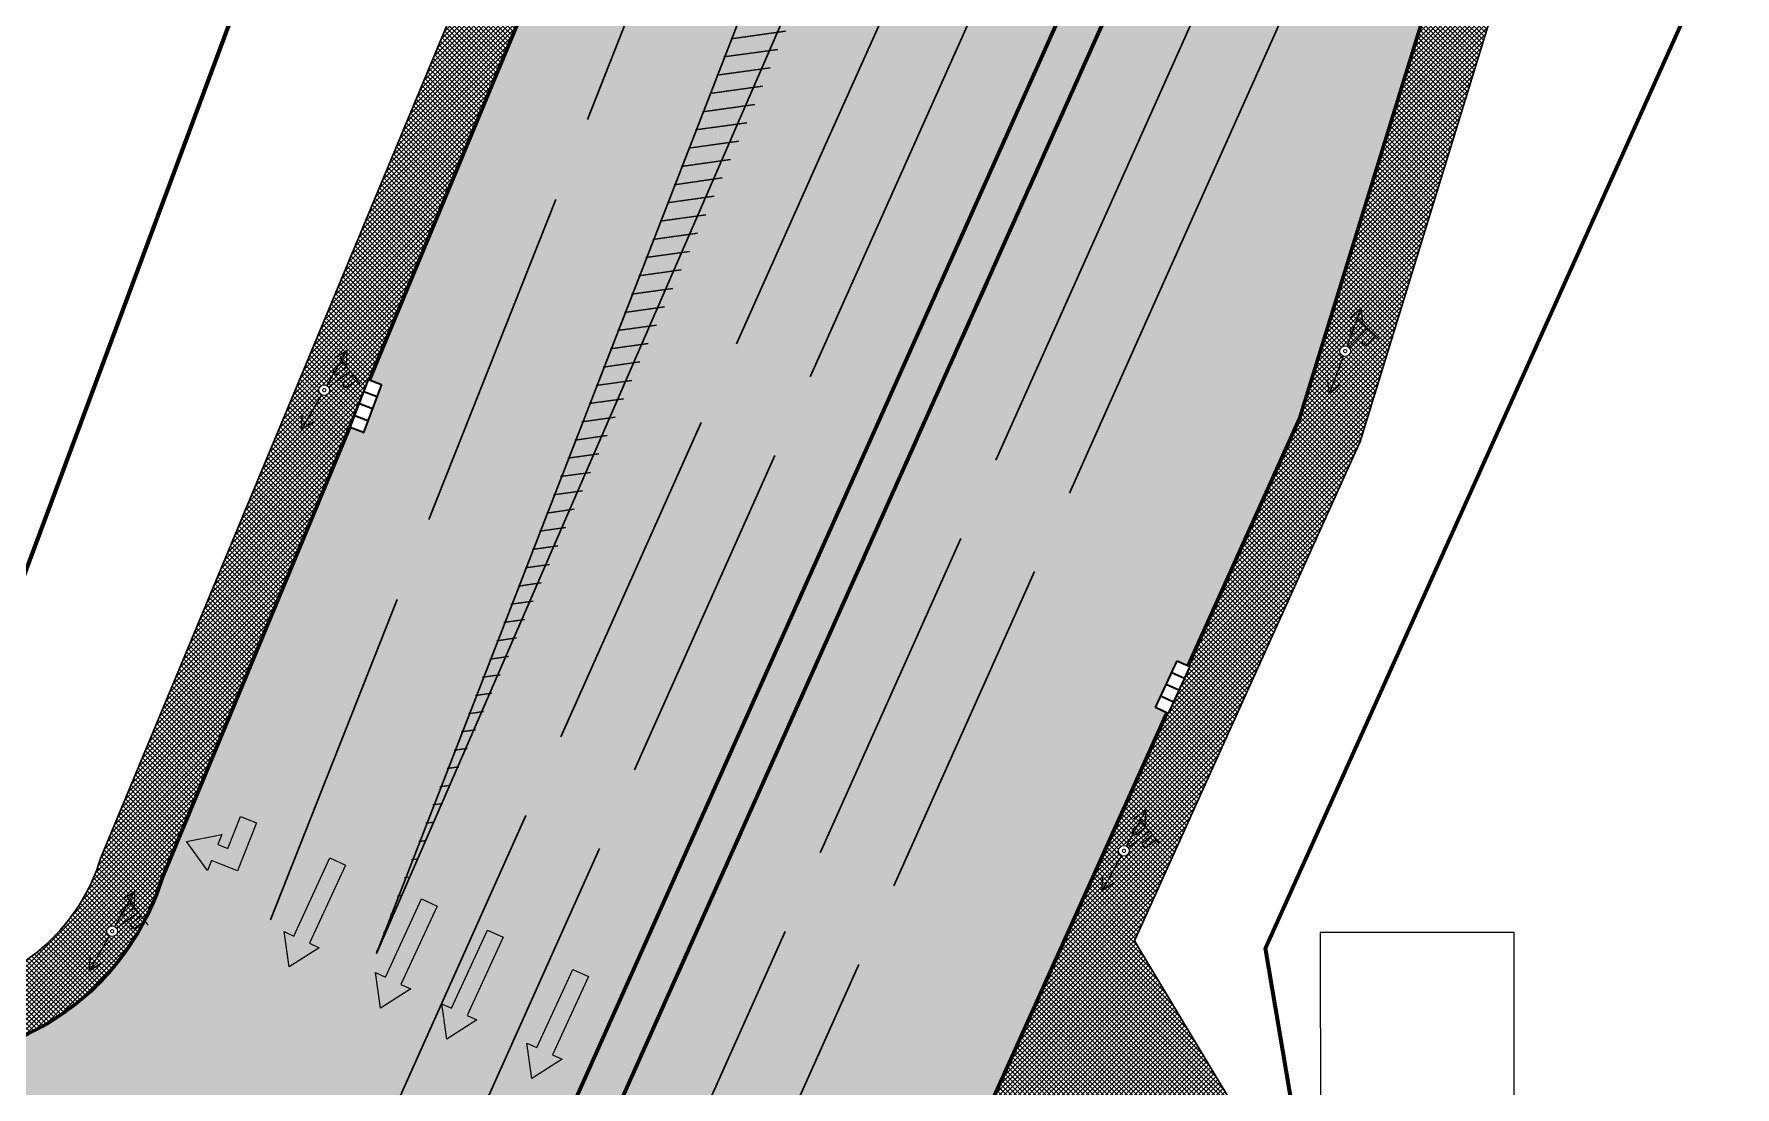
# Model space of a CAD drawing. Header units: metres. Extents: x 34785 to 38791, y 49888 to 55971.
# Drawn here: x 34937.5 to 35016.5, y 51493.8 to 51542.7 of the extents above; entities that cross this region are included whole.
import ezdxf

# ---------------------------------------------------------------- set-up
doc = ezdxf.new("R2010")
doc.units = ezdxf.units.M
doc.set_wipeout_variables(frame=1)
for name, pattern in [('CENTER', [2, 1.25, -0.25, 0.25, -0.25]), ('DASHED', [0.75, 0.5, -0.25]), ('Трубопроводы', [2, 1.6, -0.4])]:
    doc.linetypes.add(name, pattern=pattern)
for name, color, linetype in [('08_Ось', 1, 'Continuous'), ('13_Знаки', 7, 'Continuous'), ('_3Борт_проезды', 7, 'Continuous'), ('_4Борт_тротуар', 7, 'Continuous'), ('____пр.часть', 7, 'Continuous'), ('____Троутары', 7, 'Continuous'), ('___тротуары', 7, 'Continuous'), ('__Освещение', 7, 'Continuous'), ('_Борт_тунель', 7, 'Continuous'), ('_РАЗМЕТКА', 7, 'Трубопроводы'), ('ливнеприемники', 7, 'Continuous')]:
    doc.layers.add(name, color=color, linetype=linetype)
doc.layers.add('11_Разметка', color=7, linetype='DASHED', lineweight=30)
doc.layers.add('К2_решетки', color=7, linetype='Continuous', lineweight=15)
picture_1 = doc.add_image_def('image2.gif', size_in_pixel=(600, 598))
pattern_1 = [(188, (0, 0), (0.1104686488870521, -0.7860252795636214), [])]
pattern_2 = [(45, (0, 0), (-0.1122532015133644, 0.1122532015133644), []), (135, (0, 0), (-0.1122532015133644, -0.1122532015133644), [])]

# ---------------------------------------------------------------- blocks, each defined once
blk = doc.blocks.new('блок')
at = {"color": 5, "linetype": 'Continuous'}
for p, q in [((35187.62339700857, 51625.3974191385), (35186.87737450856, 51625.3974191385)), ((35187.09372100857, 51625.39571369632), (35187.09372100857, 51624.8052961385)), ((35187.37720950857, 51625.39834821327), (35187.37720950857, 51624.8052961385)), ((35187.62339700857, 51625.3974191385), (35188.37687950856, 51625.3974191385)), ((35187.86958450857, 51625.39665174402), (35187.86958450857, 51624.78707663849)), ((35188.13815250857, 51625.39665174402), (35188.13815250857, 51624.7961861385))]:
    blk.add_line(p, q, dxfattribs=at)
for points in [[(35186.7105432247, 51625.17240654149), (35186.75613753038, 51625.85721414952)], [(35187.29460797047, 51625.43166757642), (35186.75613753038, 51625.85721414952)], [(35187.94030999055, 51622.37271890267), (35188.47545987415, 51621.94300399391)], [(35188.52637026227, 51622.62743692204), (35188.47545987415, 51621.94300399391)]]:
    blk.add_lwpolyline(points, dxfattribs=at)
for centre, radius, start, end in [((35187.23546525856, 51624.93132654334, 0.1), 0.189671018749069, 221.6415580309559, 318.3584419690441), ((35187.99971219188, 51624.91416870242, 0.1), 0.1818944932519912, 224.3238462181604, 319.561470587205)]:
    blk.add_arc(centre, radius, start, end, dxfattribs=at)
blk.add_wipeout([(35187.88439807256, 51623.84411248673), (35187.889137268794, 51623.87174591106), (35187.890962023834, 51623.899723337505), (35187.88985234529, 51623.92773823952), (35187.88582039102, 51623.95548367998), (35187.87891033597, 51623.98265567402), (35187.86919788813, 51624.00895651961), (35187.85678945913, 51624.03409805916), (35187.841820998314, 51624.05780483672), (35187.824456503266, 51624.07981711585), (35187.80488622302, 51624.09989372544), (35187.78332457368, 51624.117814701945), (35187.76000778917, 51624.13338369939), (35187.735191333064, 51624.14643014058), (35187.70914709966, 51624.15681108599), (35187.68216043501, 51624.164412799786), (35187.65452701068, 51624.16915199603), (35187.62654958424, 51624.17097675107), (35187.59853468223, 51624.16986707252), (35187.57078924177, 51624.165835118256), (35187.54361724773, 51624.158925063195), (35187.51731640214, 51624.14921261537), (35187.492174862586, 51624.13680418637), (35187.46846808503, 51624.12183572555), (35187.4464558059, 51624.1044712305), (35187.42637919631, 51624.084900950256), (35187.408458219805, 51624.06333930091), (35187.39288922236, 51624.0400225164), (35187.37984278116, 51624.0152060603), (35187.36946183576, 51623.98916182689), (35187.36186012196, 51623.96217516225), (35187.35712092572, 51623.934541737915), (35187.35529617068, 51623.90656431147), (35187.35640584923, 51623.87854940946), (35187.360437803494, 51623.850803969006), (35187.36734785855, 51623.823631974956), (35187.37706030638, 51623.797331129375), (35187.38946873538, 51623.77218958982), (35187.4044371962, 51623.74848281227), (35187.42180169125, 51623.726470533125), (35187.441371971494, 51623.70639392354), (35187.46293362084, 51623.68847294704), (35187.486250405345, 51623.67290394959), (35187.51106686145, 51623.6598575084), (35187.537111094854, 51623.649476563), (35187.5640977595, 51623.64187484919), (35187.591731183835, 51623.637135652956), (35187.61970861028, 51623.63531089791), (35187.64772351229, 51623.63642057646), (35187.675468952744, 51623.64045253073), (35187.70264094679, 51623.64736258578), (35187.728941792375, 51623.65707503362), (35187.75408333193, 51623.66948346261), (35187.77779010948, 51623.68445192343), (35187.79980238862, 51623.701816418485), (35187.819878998205, 51623.72138669872), (35187.83779997471, 51623.742948348074), (35187.85336897215, 51623.76626513258), (35187.86641541335, 51623.791081588686), (35187.87679635875, 51623.81712582209)], dxfattribs=at)
for p, q in [((35187.52196816464, 51624.13194650638), (35186.75613753038, 51625.85721414952)), ((35187.62339700857, 51624.1494056385), (35187.62339700857, 51625.3974191385)), ((35187.72304884415, 51623.67416621704), (35188.47545987415, 51621.94300399391))]:
    blk.add_line(p, q, dxfattribs=at)
at = {"color": 5, "linetype": 'Continuous', "const_width": 0.15}
blk.add_lwpolyline([(35187.59839700857, 51623.9034466385, 1), (35187.64839700857, 51623.9034466385, 1)], format="xyb", close=True, dxfattribs=at)
at = {"color": 5, "linetype": 'Continuous'}
blk.add_circle((35187.62339700857, 51623.9034466385), 0.25, dxfattribs=at)
blk = doc.blocks.new('*E123')
at = {"color": 0, "linetype": 'Continuous'}
blk.add_wipeout([(1.6285489435663936, -0.6645717324286404), (-1.62410949450276, -0.6644815814653429), (-1.6204336553285326, 0.6582993165949267), (1.6321981931370158, 0.6603834056063551)], dxfattribs=at)
blk = doc.blocks.new('Ливнеприемники_проектні')
at = {"layer": 'К2_решетки', "color": 5, "linetype": 'Continuous', "lineweight": 35, "ltscale": 0.5, "xscale": 0.75, "yscale": 0.5, "zscale": 0.5, "rotation": 117.6281906622445}
blk.add_blockref('*E123', (0.8731481678623823, -0.9076507512072567), dxfattribs=at)
at = {"color": 5, "linetype": 'Continuous', "lineweight": 35}
for p, q in [((0.02823126770817908, 0.004548450910078827), (0.6071319196125842, 0.3044639888612437)), ((1.141453438613098, -2.119885768232052), (0.02823126770817908, 0.004548450910078827)), ((0.6071319196125842, 0.3044639888612437), (1.720354090517503, -1.819970230280887)), ((0.6071319196125842, 0.3044639888612437), (0.6071319196125842, 0.3044639888612437)), ((0.3097523859614739, -0.5266400979962782), (0.8843711087029078, -0.2227967682265444)), ((0.5864852293452714, -1.057473944427329), (1.162369318073615, -0.7560481387045002)), ((0.8647244346211664, -1.58905925709405), (1.440608523349511, -1.287633451378497)), ((1.720354090517503, -1.819970230280887), (1.141453438613098, -2.119885768232052)), ((1.732369044366351, -1.832771003719245), (1.724535408277006, -1.817803982659825)), ((1.732369044366351, -1.832771003719245), (1.732369044366351, -1.832771003719245))]:
    blk.add_line(p, q, dxfattribs=at)

msp = doc.modelspace()

# ---------------------------------------------------------------- hatches: boundary and pattern name
at = {"layer": '____пр.часть', "lineweight": 30, "true_color": 0x939598, "transparency": 33554585}
h = msp.add_hatch(color=252, dxfattribs=at)
h.dxf.hatch_style = 1
edge = h.paths.add_edge_path()
edge.add_line((34865.20353559087, 52292.88609320332), (34859.25979325775, 52306.26231047075))
edge.add_arc((34839.15524581457, 52297.32882446601), 22.00000000208382, 23.95804235668056, 110.8843533301907)
edge.add_line((34831.31262271902, 52317.88346537925), (34829.17835730525, 52317.06913642545))
edge.add_line((34829.17835730525, 52317.06913642545), (34847.19967536553, 52325.32487608253))
edge.add_line((34847.19967536553, 52325.32487608253), (34853.10912412591, 52323.43542530289))
edge.add_arc((34853.24907699096, 52324.02506612614), 0.6060223633498893, 256.6477686835266, 369.3563728514596)
edge.add_line((34853.84703697708, 52324.12359003129), (34852.11227572164, 52327.56954702493))
edge.add_line((34852.11227572164, 52327.56954702493), (34859.71819915083, 52331.08844854283))
edge.add_line((34859.71819915083, 52331.08844854283), (34875.60101923163, 52295.34462919525))
edge.add_arc((34829.90886595425, 52275.04125191639), 50.00000000050895, 13.471760098258414, 23.958042353012786, ccw=False)
edge.add_line((34878.53310908793, 52286.68955564388), (34882.5958917852, 52269.73002760486))
edge.add_arc((34931.22013491852, 52281.37833133223), 50.00000000012743, 193.4717600982177, 203.9580446149915)
edge.add_line((34885.52798244305, 52261.07495224965), (34919.12932940434, 52185.79010337964))
edge.add_arc((34964.78802049549, 52206.16861969675), 49.99999999443588, 204.0522976161979, 208.2254327748344)
edge.add_line((34920.73334016336, 52182.52152388612), (34940.91218986097, 52144.92820671847))
edge.add_arc((34852.80282919007, 52097.63401509378), 99.99999999633634, 23.84641091188422, 28.22543277477189, ccw=False)
edge.add_line((34944.26607785222, 52138.06264533811), (34995.18215829806, 52018.80134819804))
edge.add_line((34995.18215829806, 52018.80134819804), (34983.96507432395, 52013.84376527147))
edge.add_arc((34982.40834075521, 52012.71545371998), 1.92263006355351, 35.93438434031003, 215.9343843404373)
edge.add_line((34980.85160718647, 52011.58714216849), (34987.63392275335, 51996.24324819262))
edge.add_line((34987.63392275335, 51996.24324819262), (35050.52051672102, 51854.9460850476))
edge.add_arc((35114.47255885644, 51883.4089785531), 69.99999999997861, 203.9922308046698, 214.008065726439)
edge.add_arc((33874.54866854432, 51046.81576894091), 1425.760492905205, 33.13305738836232, 34.008065726158975, ccw=False)
edge.add_arc((35070.99770321073, 51827.75510943577), 2.999999999994702, 213.1330573880977, 315.0850823070435)
edge.add_arc((35051.87749037435, 51846.81862068347), 29.99999999998171, 315.0850823070042, 331.7294880062929)
edge.add_arc((35051.87749037434, 51846.81862068347), 29.9999999999997, 331.7294880062938, 342.5251705295843)
edge.add_line((35080.49295921522, 51837.81001685065), (35081.89770737298, 51842.27214304511))
edge.add_line((35081.89770737298, 51842.27214304511), (35089.97828397109, 51867.93977058784))
edge.add_arc((35078.53209643473, 51871.54321212095), 12.00000000000532, 342.5251705296938, 383.9922305312064)
edge.add_line((35089.49530368124, 51876.422565241), (35028.1658341986, 52014.22109461844))
edge.add_line((35028.1658341986, 52014.22109461844), (35012.99505158117, 52048.54231652449))
edge.add_arc((35011.43831801441, 52047.41400497025), 1.922630063549076, 35.93438444136359, 191.7455395545329)
edge.add_line((35009.55594528091, 52047.02262375783), (34998.37762240422, 52042.09537246587))
edge.add_line((34998.37762240422, 52042.09537246587), (34952.43160893521, 52141.85090131257))
edge.add_arc((35043.8948575989, 52182.27953155794), 99.99999999815819, 199.6546555027742, 203.84641091207, ccw=False)
edge.add_line((34949.72115452388, 52148.64452525841), (34935.33290268527, 52188.92978473957))
edge.add_arc((34841.15919960714, 52155.29477843885), 100.0000000014858, 19.65465550281937, 23.95804461495635)
edge.add_line((34932.54350455923, 52195.90153660446), (34900.60639547826, 52267.7750534126))
edge.add_arc((34854.9142430006, 52247.47167432875), 50.00000000264298, 23.9580446152981, 34.44432911087208)
edge.add_line((34896.14805013508, 52275.75193510301), (34886.86924680437, 52289.28081979142))
edge.add_arc((34928.10305393603, 52317.5610805641), 49.99999999942184, 203.9580423256934, 214.4443291112097, ccw=False)
edge.add_line((34882.41090064996, 52297.25770330748), (34866.22096812899, 52333.69267021396))
edge.add_line((34866.22096812899, 52333.69267021396), (34873.87496766529, 52337.11135520889))
edge.add_line((34873.87496766529, 52337.11135520889), (34875.01656170307, 52334.14050649679))
edge.add_line((34875.01656170307, 52334.14050649679), (34875.80345046972, 52333.90852950644))
edge.add_line((34875.80345046972, 52333.90852950644), (34879.56431939234, 52339.76104772232))
edge.add_line((34879.56431939234, 52339.76104772232), (34898.71407585727, 52348.4192183496))
edge.add_line((34898.71407585727, 52348.4192183496), (34899.04437794968, 52348.55765459332))
edge.add_arc((34908.70794166086, 52325.50086521579), 24.99999999999717, 112.7395369926106, 203.9580423249062)
edge.add_line((34885.86186501742, 52315.34917658768), (34890.61416588088, 52304.65426328444))
edge.add_arc((34981.99847245464, 52345.26101779692), 100.000000000017, 203.9580423249066, 212.25687180621)
edge.add_line((34897.43209083255, 52291.88942329807), (34905.59042250185, 52280.54874514828))
edge.add_arc((34855.69751587098, 52246.32962961248), 60.50000000106817, 24.97545031651191, 34.444329111041384, ccw=False)
edge.add_arc((34921.42324506868, 52276.94694152186), 12.00718108453288, 204.989203248499, 292.4107510364524)
edge.add_line((34926.00090904143, 52265.84660863725), (34928.78074524801, 52267.07964204389))
edge.add_line((34928.78074524801, 52267.07964204389), (34931.61900560818, 52260.68087052815))
edge.add_arc((34937.74679373857, 52246.98946846512), 15.0001425934076, 114.1116039222171, 203.9578189039413)
edge.add_line((34924.0389936929, 52240.89845083827), (34927.75126421268, 52232.5440961306))
edge.add_line((34927.75126421268, 52232.5440961306), (34942.13885657907, 52200.16524621176))
edge.add_line((34942.13885657907, 52200.16524621176), (34942.95294562927, 52198.28644357422))
edge.add_arc((34989.01346419009, 52217.73968571639), 49.99999999934321, 202.896323701567, 212.7730636486073)
edge.add_line((34946.97240505047, 52190.67403689076), (34952.82039001838, 52181.59036468813))
edge.add_line((34952.82039001838, 52181.59036468813), (34963.96406113212, 52150.38951503488))
edge.add_line((34963.96406113212, 52150.38951503488), (34970.13322556006, 52136.43277653799))
edge.add_arc((35015.86484989333, 52156.64709166129), 50.00000000063348, 203.8464109120575, 215.8382585403488)
edge.add_line((34975.33119789135, 52127.37213554781), (34996.99936664968, 52097.37072380996))
edge.add_line((34996.99936664968, 52097.37072380996), (35014.40178265705, 52061.32953561925))
edge.add_arc((35025.20802407587, 52066.54730778734), 12.00000000000161, 205.7734811012697, 258.4413808008578)
edge.add_line((35022.80357940865, 52054.79066516105), (35042.56690384822, 52050.74871019433))
edge.add_line((35042.56690384822, 52050.74871019433), (35040.14788847225, 52043.58819557678))
edge.add_line((35040.14788847225, 52043.58819557678), (35021.08574596667, 52047.48674623871))
edge.add_line((35021.08574596667, 52047.48674623871), (35035.68639670706, 52015.75824591468))
edge.add_arc((35048.3961563279, 52006.88626697085), 15.49999999997519, 118.11973862163279, 145.0832413393292, ccw=False)
edge.add_line((35041.09076221157, 52020.55671746835), (35045.38518436036, 52014.29801762845))
edge.add_arc((35048.39615632792, 52006.88626697084), 8.000000000001508, 112.109105051214, 203.9922305312364)
edge.add_line((35041.08735149692, 52003.6333648908), (35059.68847906718, 51961.839296793))
edge.add_arc((35082.52849416411, 51972.00461579309), 25.00000000003511, 203.9922305311528, 272.8874259731611)
edge.add_line((35083.78783820759, 51947.03635488886), (35108.04093299856, 51948.25962753001))
edge.add_arc((35106.78158895505, 51973.2278884342), 24.99999999999408, 272.8874259732161, 338.9886212787381)
edge.add_line((35130.11931989485, 51964.2640547353), (35120.43819268117, 51938.36829851675))
edge.add_arc((35117.6309838189, 51939.42639983686), 3.000000000005581, 339.3474246797032, 467.7952733051588)
edge.add_arc((35106.78158897184, 51973.22788843526), 32.50000000020417, 272.8874259435289, 287.79527327662646, ccw=False)
edge.add_line((35108.41873621158, 51940.76914925875), (35084.16564142064, 51939.54587661759))
edge.add_arc((35082.52849416404, 51972.00461579322), 32.50000000016637, 252.1819156358801, 272.8874259732905, ccw=False)
edge.add_arc((35071.97163865181, 51939.15948218555), 1.999999999997412, 72.1819156355504, 203.992230531644)
edge.add_line((35070.14443744408, 51938.34625666554), (35095.28207057231, 51881.86559726403))
edge.add_arc((35097.10927178003, 51882.67882278514), 2.000000000420532, 203.9922305603782, 339.0161227419069)
edge.add_line((35098.97663424534, 51881.96261232386), (35106.24511537402, 51900.91359055485))
edge.add_line((35106.24511537402, 51900.91359055485), (35116.17176803129, 51897.10885894362))
edge.add_line((35116.17176803129, 51897.10885894362), (35104.47343458391, 51865.38245218099))
edge.add_arc((35118.54719116172, 51860.19310002599), 15.00000000000292, 159.7597860346364, 293.9872163681083)
edge.add_line((35124.6451832505, 51846.4885572578), (35129.53587978708, 51835.54536474275))
edge.add_line((35129.53587978708, 51835.54536474275), (35120.00246353014, 51831.28472089449))
edge.add_arc((35127.15054841003, 51817.9970567016), 15.08831127572543, 118.2779826596066, 191.4009202035237)
edge.add_line((35112.35995969235, 51815.01450367819), (35113.67777851903, 51808.54433714038))
edge.add_arc((35211.66596078862, 51828.50219612755), 99.99999999925708, 191.5123172041148, 199.3512800589824)
edge.add_line((35117.31548466011, 51795.36629936627), (35134.72949659745, 51745.78199719932))
edge.add_line((35134.72949659745, 51745.78199719932), (35126.71713907251, 51742.78777439199))
edge.add_line((35126.71713907251, 51742.78777439199), (35108.56687066489, 51787.08481418426))
edge.add_arc((35211.51067320452, 51829.26461999878), 111.2499999994185, 191.5123172041463, 202.2806900602556, ccw=False)
edge.add_line((35102.49882042937, 51807.06150187545), (35101.62527385769, 51811.35040083706))
edge.add_arc((35093.78621927607, 51809.75377211807), 7.999999999996456, 11.51231720413747, 109.0676693542744)
edge.add_arc((35095.61524589399, 51808.35581255864), 9.999999999492891, 116.3753876000319, 219.6441749130603)
edge.add_line((35087.91503028041, 51801.97563391738), (35092.7831450376, 51796.10032300353))
edge.add_line((35092.7831450376, 51796.10032300353), (35100.77185923037, 51786.45877139158))
edge.add_arc((35023.76970314026, 51722.65698491676), 99.99999999951893, 28.639940108702092, 39.64417495720829, ccw=False)
edge.add_line((35111.53461039503, 51770.58736207432), (35126.71813366367, 51742.78494134453))
edge.add_line((35126.71813366367, 51742.78494134453), (35118.37074506356, 51739.66217807903))
edge.add_arc((34825.22513352006, 51612.69474206294), 319.4606069231589, 23.41843563323757, 28.88118658897568)
edge.add_arc((35023.76970313999, 51722.65698491655), 92.49999999986528, 28.6399401087558, 39.64417495721095)
edge.add_line((35094.99669752358, 51781.67363740595), (35087.00798333072, 51791.31518901802))
edge.add_line((35087.00798333072, 51791.31518901802), (35083.2951222146, 51795.79622829609))
edge.add_line((35083.2951222146, 51795.79622829609), (35080.89413105045, 51798.69397625282))
edge.add_arc((35078.58406636772, 51796.77992265858), 2.999999999998984, 39.64417495694915, 162.5251705296729)
edge.add_line((35075.72251948364, 51797.68078304185), (35067.50567285024, 51771.58029919626))
edge.add_line((35067.50567285024, 51771.58029919626), (35060.34125012236, 51748.82279768569))
edge.add_arc((34918.2177548793, 51793.5655300551), 148.9999999999573, 334.94367707997714, 342.52517052968847, ccw=False)
edge.add_line((35053.19564899777, 51730.46269256478), (34992.72047792523, 51601.10541542048))
edge.add_line((34992.72047792523, 51601.10541542048), (34992.19430351963, 51599.97992065619))
edge.add_arc((34994.37219999536, 51599.57173670625), 2.215817500598614, 169.3847068913173, 348.6115046509646)
edge.add_line((34996.5443899179, 51599.13420026629), (34996.61581312522, 51599.28432682306))
edge.add_line((34996.61581312522, 51599.28432682306), (35020.62194865576, 51588.06133894595))
edge.add_line((35020.62194865576, 51588.06133894595), (35005.15593906092, 51553.73243798801))
edge.add_line((35005.15593906092, 51553.73243798801), (34996.25210472043, 51524.83980512013))
edge.add_line((34996.25210472043, 51524.83980512013), (34971.60636746709, 51470.13525654108))
edge.add_arc((34989.84121699324, 51461.92001078976), 19.99999999989273, 155.7472704870796, 293.7821618814421)
edge.add_line((34997.90642536993, 51443.61830557313), (34998.052205429, 51443.67421761093))
edge.add_line((34998.052205429, 51443.67421761093), (34987.26902896625, 51433.03430760046))
edge.add_arc((34989.84121699345, 51461.92001078997), 28.99999999999465, 196.6710331135511, 264.9113986427029, ccw=False)
edge.add_arc((34961.10218741599, 51453.31372361456), 0.999999999996542, 16.67103311273592, 155.3397166634001)
edge.add_line((34960.19338979694, 51453.73096082237), (34937.62977754119, 51404.75548430749))
edge.add_arc((34938.53781517858, 51404.33659571961), 0.9999999999938539, 155.2355607338906, 311.7990617482831)
edge.add_arc((35011.83560937824, 51322.35851246693), 108.9680533990452, 113.94768087931041, 131.8003725025143, ccw=False)
edge.add_line((34967.60522828739, 51421.94621276237), (34987.59774172016, 51431.12953009247))
edge.add_arc((34987.18033282737, 51432.03824886978), 1.000000000009133, 294.6711078049277, 444.9113986423704)
edge.add_line((34987.26902896625, 51433.03430760046), (34998.062966806, 51443.68094796744))
edge.add_line((34998.062966806, 51443.68094796744), (35153.85278973184, 51513.1098385079))
edge.add_arc((35103.09575115455, 51611.08557840477), 110.3427504346177, 297.3867410559023, 301.6509743725986)
edge.add_line((35160.99738724544, 51517.15516207719), (35168.25574098892, 51501.11939543553))
edge.add_line((35168.25574098892, 51501.11939543553), (35004.2621359363, 51428.77836366851))
edge.add_line((35004.2621359363, 51428.77836366851), (34994.72365629957, 51424.49867791263))
edge.add_line((34994.72365629957, 51424.49867791263), (34983.04278478731, 51419.13321197708))
edge.add_line((34983.04278478731, 51419.13321197708), (34971.36191327504, 51413.76774604154))
edge.add_arc((35011.8550440599, 51322.3330351314), 99.99999999989997, 113.8868226094358, 129.690781888804)
edge.add_arc((35011.85504406018, 51322.33303513111), 100.000000000301, 129.6907818888194, 145.4947411681206)
edge.add_arc((34936.86429202731, 51373.88288585451), 8.999999999968647, 145.4947411674176, 249.4181190284741)
edge.add_line((34933.70038149741, 51365.45734906696), (34931.52828735198, 51356.41842854526))
edge.add_arc((34927.30973994926, 51345.1843795057), 12.00000000050585, 69.41811887890246, 158.5665483267016)
edge.add_line((34916.13962842651, 51349.56942324339), (34914.68605027227, 51345.86776184644))
edge.add_line((34914.68605027227, 51345.86776184644), (34883.759532932, 51357.99605875822))
edge.add_arc((34875.32196223628, 51361.12773574585), 8.999999999998565, 339.6371585719534, 473.6264614779935)
edge.add_line((34871.7150124117, 51369.37333535794), (34875.00668253075, 51380.63666275928))
edge.add_arc((34869.48786856852, 51391.90714989628), 12.54915088183406, 296.0895827336478, 471.6077570399054)
edge.add_line((34864.86663838619, 51403.57442976166), (34880.60931364442, 51410.59557539796))
edge.add_arc((34868.42971185636, 51391.43820689356), 22.70126577371668, -9.880600478945325, 57.55319032455537, ccw=False)
edge.add_line((34890.79426070573, 51387.54277078275), (34897.65162024841, 51390.54244966011))
edge.add_arc((34896.44930367366, 51393.29098287833), 2.999999999595928, 293.6264607842426, 334.943677082796)
edge.add_line((34899.16697939386, 51392.0204559493), (34913.90218601873, 51423.53927885374))
edge.add_arc((34912.9962941116, 51423.96278782989), 1.000000000136835, 334.9436771023417, 474.0543755317656)
edge.add_line((34912.58869066784, 51424.8759468702), (34880.60373634741, 51410.59894045012))
edge.add_line((34880.60373634741, 51410.59894045012), (34864.86489525129, 51403.57767937508))
edge.add_line((34864.86489525129, 51403.57767937508), (34861.37504790772, 51411.87179671002))
edge.add_line((34861.37504790772, 51411.87179671002), (34914.05280132994, 51435.38537223814))
edge.add_arc((34905.90073234213, 51453.64855299119), 20.00000000001319, 294.0543758882395, 334.943677079757)
edge.add_line((34924.01857047882, 51445.17837346221), (34928.17701663895, 51454.07335073776))
edge.add_line((34928.17701663895, 51454.07335073776), (34932.07883428669, 51466.74692574392))
edge.add_arc((34920.61006019799, 51470.27782094241), 12.00000000001247, 342.8879540222841, 401.8868257520986)
edge.add_line((34929.5436412056, 51478.28975768585), (34914.1576598407, 51495.44564836576))
edge.add_line((34914.1576598407, 51495.44564836576), (34920.85784600362, 51501.45460097049))
edge.add_line((34920.85784600362, 51501.45460097049), (34923.02341607715, 51499.03991683586))
edge.add_arc((34931.95699726222, 51507.05185338169), 12.0000000001928, 221.8868244839728, 342.8519532772657)
edge.add_line((34943.4235505145, 51503.5137526882), (34980.31100148651, 51592.27055126877))
edge.add_line((34980.31100148651, 51592.27055126877), (34984.40826950189, 51601.03466759623))
edge.add_line((34984.40826950189, 51601.03466759623), (35046.40145969651, 51733.63900988815))
edge.add_arc((34918.21775487928, 51793.56553005512), 141.4999999999761, 334.9436770799879, 354.3647269509896)
edge.add_arc((35044.10639762552, 51781.1437899532), 15.00000000135819, 354.36472695982, 473.7504802303828)
edge.add_line((35038.06508220067, 51794.87341150581), (35029.65075805745, 51791.25841916238))
edge.add_line((35029.65075805745, 51791.25841916238), (35024.55141723272, 51802.8661192736))
edge.add_line((35024.55141723272, 51802.8661192736), (35032.9245661675, 51806.55585725261))
edge.add_line((35032.9245661675, 51806.55585725261), (35044.99618282495, 51811.86761647824))
edge.add_arc((35038.95486739848, 51825.59723802867), 15.00000000000559, 293.7504802393881, 383.9922308043767)
edge.add_line((35052.65887642754, 51831.69642949407), (34980.77803756872, 51993.20237176941))
edge.add_line((34980.77803756872, 51993.20237176941), (34974.01885694022, 52008.49392668232))
edge.add_arc((34966.70179704533, 52005.25963626641), 7.999999999992878, 23.84641088248959, 114.3369128019036)
edge.add_line((34963.40498548805, 52012.54874002173), (34962.10871655, 52011.96244648555))
edge.add_line((34962.10871655, 52011.96244648555), (34957.94561107548, 52018.31096702128))
edge.add_arc((34951.76408940543, 52031.97803656246), 15.0000000000226, 294.3369128024629, 375.4622175682611)
edge.add_line((34966.22118642702, 52035.97707966165), (34947.65065732868, 52103.11212528602))
edge.add_arc((34899.4603339223, 52089.7819816217), 50.00000000123435, 15.46221756831385, 23.8464109118811)
edge.add_line((34945.19195825617, 52109.99629674511), (34944.26799641343, 52112.08661123923))
edge.add_arc((34925.97534668032, 52104.00088519001), 20.00000000003148, 23.84641091204223, 36.98617564188718)
edge.add_line((34941.95096054172, 52116.03333139819), (34935.45978247769, 52124.65174135924))
edge.add_arc((34951.43539633882, 52136.68418756739), 19.99999999979481, 203.8464109120006, 216.9861756422679, ccw=False)
edge.add_line((34933.14274660592, 52128.59846151828), (34931.46122303906, 52132.40263710367))
edge.add_arc((34852.80282918578, 52097.63401509161), 86.00000000114011, 23.84641091202671, 28.22543277470265)
edge.add_line((34928.57687936658, 52138.30701989079), (34914.3341107258, 52164.84138269551))
edge.add_arc((34931.95598286067, 52174.30022102079), 20.00000000003665, 197.1217338557959, 208.2254327746913, ccw=False)
edge.add_line((34912.84235469061, 52168.41216377091), (34907.83615628329, 52184.66312921551))
edge.add_arc((34888.72252811258, 52178.77507196544), 20.00000000070677, 17.12173385579371, 23.95804461479517)
edge.add_line((34906.9993891034, 52186.89642359867), (34887.30682403668, 52231.21395724671))
edge.add_arc((34876.34070744336, 52226.3411462689), 11.99999999849726, 23.95804460774474, 114.7529384581297)
edge.add_line((34871.31623170229, 52237.23860668367), (34866.78661245568, 52235.15014192702))
edge.add_line((34866.78661245568, 52235.15014192702), (34864.12214733654, 52244.37723418872))
edge.add_line((34864.12214733654, 52244.37723418872), (34867.52111820505, 52245.92586316689))
edge.add_arc((34862.5457870289, 52256.84584850056), 11.99999999999713, 294.4948173690126, 373.4717600981755)
edge.add_line((34874.21560538086, 52259.64144139511), (34868.54649177126, 52283.30637707643))
edge.add_arc((34819.92224863571, 52271.65807334831), 50.00000000247597, 13.47176009846461, 23.95804235110739)
edge.add_line((34865.61440191556, 52291.96145062644), (34865.20353559087, 52292.88609320332))
at = {"layer": '____Троутары', "transparency": 33554559}
h = msp.add_hatch(dxfattribs=at)
h.set_pattern_fill('ANSI37', color=1, scale=0.05)
h.set_pattern_definition(pattern_2)
h.paths.add_polyline_path([(35046.40145969651, 51733.63900988813, 0.08494373827760394), (35059.0339046723, 51779.6708563467, 0.5737822392644188), (35038.06508220067, 51794.87341150581), (35029.65075805745, 51791.25841916238), (35030.83496567723, 51788.50203524259), (35039.26201198855, 51792.12249332986, -0.5741252514891532), (35056.04840326326, 51779.96544306843, -0.08494373827762998), (35043.683783976, 51734.90953681746), (34981.69059378138, 51602.30519452556), (34977.59332576599, 51593.54107819806), (34940.55691220145, 51504.39827786147, -0.5829788791452595), (34925.25681137345, 51501.04290097221), (34923.0912412999, 51503.45758510686), (34920.85784600362, 51501.45460097049), (34923.02341607715, 51499.03991683586, 0.5829788791452079), (34943.4235505145, 51503.5137526882), (34980.31100148649, 51592.27055126873), (34984.40826950189, 51601.03466759623)])
h = msp.add_hatch(dxfattribs=at)
h.set_pattern_fill('ANSI37', color=1, scale=0.05)
h.set_pattern_definition(pattern_2)
h.paths.add_polyline_path([(35110.12432116859, 51757.52203411379), (35104.95224235092, 51766.99258378745, 0.02069821609819847), (35101.00828444811, 51773.55346374843, -0.0258893040127211), (35096.95830492038, 51755.95377136518, -0.0001626065163088575), (35096.92712556208, 51755.84463188782), (35099.82894038151, 51755.08079216273, 7.299160662979534e-05), (35099.84316799663, 51755.13062798078, 0.01484651300616947), (35102.43281033917, 51765.34681574156), (35107.44297289443, 51756.17274956327), (35109.07036762609, 51752.6481871603), (35112.83189796094, 51751.65804599843)])
h.paths.add_polyline_path([(35112.83189796094, 51751.65804599843), (35109.07036762609, 51752.6481871603), (35115.64706500911, 51738.40457442089), (35181.02329347286, 51590.30545191879), (35182.83279765808, 51586.13860072206, -0.1434099332680201), (35185.4621116858, 51574.19814128586, -0.06209637492606153), (35181.7032071202, 51553.0827967557, -0.07155595721777396), (35172.259665844, 51533.41648090361), (35168.07664880926, 51527.74589646314, -0.1219840657973432), (35159.47931293915, 51519.74358351003, -0.02494617175735175), (35150.10142310787, 51514.58204025674), (35100.14214106382, 51492.35741873259, -0.4188069250676367), (35096.13271826125, 51493.84279650408), (35093.39685631945, 51492.61191899781, 0.4170982062322063), (35101.38405004515, 51489.62643512505), (35151.36800767944, 51511.86203370155, 0.02491122578614018), (35160.99738724544, 51517.15516207719, 0.1205132095458872), (35170.54024965248, 51526.03195584881), (35174.71358949587, 51531.68942168846, 0.071792996072649), (35184.56699608706, 51552.18906376751, 0.06205011103932594), (35188.45681118559, 51574.01840480153, 0.1416888892742), (35185.53134349822, 51587.45605301107), (35183.77142912168, 51591.5087108529), (35118.3707450635, 51739.66217807914)])
h.paths.add_polyline_path([(35089.95883201982, 51728.67635736974, 0.03976318851694313), (35099.82894038151, 51755.08079216273), (35096.92712556208, 51755.84463188782, -0.03970054697694442), (35087.23301643668, 51729.92947055611), (35022.6692643652, 51587.10420865916), (35025.38186172662, 51585.83605588798), (35025.40293070469, 51585.86846259126)])
h.paths.add_polyline_path([(35025.38186172662, 51585.83605588798), (35020.62194865575, 51588.06133894593), (35005.15593906095, 51553.73243798808), (34996.25210472043, 51524.83980512013), (34971.60636746709, 51470.13525654108, 0.6875051369677431), (34997.90642536993, 51443.61830557313), (35009.33243565929, 51448.65352785453), (35083.68828788128, 51481.71880343631, 0.3352187277704234), (35087.19043705166, 51488.04685939784), (35084.22038588212, 51487.62401657806, -0.3352187277702742), (35082.46931129692, 51484.4599885973), (35008.11805332765, 51451.396756032), (34996.69664411346, 51446.36356135565, -0.686817181936152), (34974.3285694258, 51468.87398558441), (34977.17038682269, 51475.20345671816), (34987.27261875453, 51478.86216247306), (34993.3078532503, 51492.70283226803), (34988.58552943093, 51500.57143962529), (34999.06405155471, 51523.77780735827), (35007.89116648988, 51552.50015112538), (35017.33054868384, 51573.45213712109)])
h.paths.add_polyline_path([(34985.78809496502, 51493.3786171875), (34989.78025892989, 51491.52781857101), (34985.27934014433, 51481.81935778857), (34981.28706854494, 51483.670206713)], flags=16)

# ---------------------------------------------------------------- linework, layer by layer
at = {"layer": '08_Ось', "color": 1, "linetype": 'CENTER', "lineweight": 30, "flags": 128}
for points in [[(34900.15280878865, 51351.56719013527), (34942.02023813831, 51442.32327870274), (34962.43891437092, 51487.90824439486), (34982.84776437343, 51533.56718240165), (34982.84776437343, 51533.56718240165), (35003.24871692929, 51579.20845214069), (35009.56512289037, 51593.23046003788), (35023.7815432478, 51624.78998292953), (35058.9030426599, 51702.48431126087), (35066.61727369898, 51719.54941409552), (35074.08859570751, 51736.07473733021, 0.2173428616163265), (35075.32191639501, 51868.89406363593), (35067.16598285494, 51887.21927755028), (34998.35186841917, 52042.06972946692), (34977.34018989161, 52085.63546509195, -0.008297143371188545), (34975.94833280732, 52088.64811036405), (34951.69183997226, 52143.52450915438, -0.01829202308140021), (34950.3366127666, 52146.92132112728), (34934.70103850336, 52190.69892339591, 0.01877928435719057), (34933.30633944038, 52194.1847993283), (34900.60639547826, 52267.77505341258, 0.04578700421974946), (34896.14805013507, 52275.75193510304), (34886.86924680438, 52289.28081979141, -0.04578701422874532), (34882.41090064999, 52297.25770330744), (34866.22096812899, 52333.69267021396)], [(34898.28896185878, 51352.28962808274), (34940.20868068014, 51443.15898654498), (34960.61831951216, 51488.72373627718), (34981.02190966941, 51534.38331236644), (35001.42287714061, 51580.02457543854), (35007.71354904491, 51594.09608002872), (35009.28301013728, 51597.60678274877), (35021.83456826677, 51625.66560662417), (35056.65130041091, 51703.49789982231), (35072.27706371442, 51736.92163669562, 0.07369492242145721), (35079.30598384533, 51760.37734752032, -0.004297708863309768), (35079.31695865219, 51760.43757415629, 0.1497074477565521), (35067.67152555661, 51855.78429779903), (35002.27084907702, 52002.73024400631), (34995.16933194201, 52018.7962767616), (34976.48520390422, 52065.15501690979), (34943.49391936666, 52139.80913846246, 0.01913005951702263), (34941.81530671079, 52143.24569464849), (34919.87179175396, 52184.12659370404, -0.01862214563628934), (34918.23431961571, 52187.47031043464), (34885.52798244303, 52261.07495224969, -0.04578700430863113), (34882.59589178523, 52269.73002760475), (34878.53310908801, 52286.68955564342, 0.04578699441715955), (34875.60101923177, 52295.34462919462), (34859.84424144827, 52330.80479406038)]]:
    msp.add_lwpolyline(points, format="xyb", dxfattribs=at)
at = {"layer": '_3Борт_проезды', "color": 7, "lineweight": 60, "flags": 128}
for points in [[(34920.85784600362, 51501.45460097049), (34923.02341607715, 51499.03991683586, 0.5829788791451479), (34943.4235505145, 51503.5137526882), (34980.31100148649, 51592.27055126873), (34984.40826950189, 51601.03466759623), (35046.40145969631, 51733.63900988771, 0.08494373827825642), (35059.0339046723, 51779.67085634669, 0.5737822392646056), (35038.06508220067, 51794.87341150581), (35029.65075805745, 51791.25841916238)], [(35087.19043705166, 51488.04685939786), (35087.19043705166, 51488.04685939784, -0.3352187277703453), (35083.68828788128, 51481.71880343631), (35009.33243565927, 51448.65352785453), (34997.90642536993, 51443.61830557313, -0.6875051369677035), (34971.60636746709, 51470.13525654107), (34996.25210472043, 51524.83980512013), (35005.15593906093, 51553.73243798804), (35020.62194865576, 51588.06133894595)]]:
    msp.add_lwpolyline(points, format="xyb", dxfattribs=at)
at = {"layer": '_4Борт_тротуар', "color": 7, "lineweight": 30, "flags": 128}
for points in [[(35030.83496567723, 51788.50203524259), (35039.27334528596, 51792.12748719572, -0.5737822392646056), (35056.04840326325, 51779.96544306833, -0.08494373827825642), (35043.68378397379, 51734.90953681272), (34981.69059378138, 51602.30519452556), (34977.59332576599, 51593.54107819806), (34940.55691220145, 51504.39827786147, -0.5829788791456517), (34925.25681137344, 51501.04290097222), (34923.0912412999, 51503.45758510686)], [(35084.22038588212, 51487.62401657806, -0.33521872777055), (35082.46931129692, 51484.4599885973), (35008.11805332766, 51451.39675603201), (34996.69664411346, 51446.36356135565, -0.6872485507824556), (34974.33673143791, 51468.89216452164), (34977.17038682269, 51475.20345671816), (34987.27261875453, 51478.86216247306), (34993.3078532503, 51492.70283226803), (34988.58552943093, 51500.57143962529), (34999.06405155471, 51523.77780735827), (35007.89116648988, 51552.50015112538)]]:
    msp.add_lwpolyline(points, format="xyb", dxfattribs=at)
at = {"layer": '___тротуары', "color": 246, "lineweight": 90, "true_color": 0x670f29, "flags": 128}
for points in [[(34963.98172272654, 51751.78840844048), (35036.07550318213, 51784.05201493666), (34935.35486887745, 51513.16097050501), (34914.7755406628, 51520.82773085155), (34909.34557928622, 51532.84776070775)], [(35089.82797193048, 51711.88671453729), (35099.94035585743, 51711.65111213317), (35133.25753218826, 51624.41633215472), (35132.4135680318, 51563.83610459263), (35122.94376133738, 51541.86071163022), (35112.56337773513, 51531.5786936072), (35004.2271722966, 51486.21895587775), (34996.60532428048, 51488.79392902856), (34994.67302478343, 51500.22037172511), (34994.67302478343, 51500.22037172511), (34994.67302478343, 51500.22037172511), (34994.67302478343, 51500.22037172511), (35089.82797193048, 51711.88671453729)]]:
    msp.add_lwpolyline(points, dxfattribs=at)
at = {"layer": '_Борт_тунель', "color": 7, "lineweight": 60, "flags": 128}
for points in [[(34898.29793178258, 51352.31154660166), (34940.21300144439, 51443.17082708251), (34960.61810325189, 51488.72544785614), (34981.02097016577, 51534.38340737828), (35001.42202050874, 51580.02485587727), (35007.71273679781, 51594.09645975829)], [(34900.10410064187, 51351.57012201734), (34941.97617914755, 51442.3362885672), (34962.39939240114, 51487.93138321886), (34982.80888277525, 51533.59175236712), (35003.20865360314, 51579.23037832935), (35009.52387018519, 51593.24974588292)]]:
    msp.add_lwpolyline(points, dxfattribs=at)
at = {"layer": '_РАЗМЕТКА', "linetype": 'Continuous'}
msp.add_lwpolyline([(34946.91882825486, 51503.82221054948), (34946.17418284394, 51504.11461987218), (34945.70877946212, 51504.29737569887), (34945.52602363542, 51503.83197231705), (34944.55185465437, 51505.18141471907), (34946.18394461151, 51505.50742449161), (34946.00118878482, 51505.04202110979), (34946.46659216665, 51504.8592652831), (34947.05141081206, 51506.34855610492), (34947.79605622297, 51506.05614678222)], close=True, dxfattribs=at)
for points in [[(34951.21010426395, 51504.42458951486), (34951.21010426395, 51504.42458951486), (34951.93653437388, 51504.08947864456), (34950.26098002234, 51500.45732809495), (34950.71499884103, 51500.24788380101), (34949.31132094433, 51499.35363083774), (34949.08053109371, 51501.0018832592), (34949.53454991241, 51500.79243896525), (34951.21010426395, 51504.42458951486)], [(34955.45790220663, 51502.51233722181), (34955.45790220663, 51502.51233722181), (34956.18433231656, 51502.1772263515), (34954.50877796502, 51498.54507580189), (34954.96279678372, 51498.33563150795), (34953.55911888702, 51497.44137854468), (34953.32832903639, 51499.08963096614), (34953.78234785509, 51498.8801866722), (34955.45790220663, 51502.51233722181)], [(34958.53105777832, 51501.06794590021), (34958.53105777832, 51501.06794590021), (34959.25748788824, 51500.7328350299), (34957.58193353671, 51497.10068448029), (34958.0359523554, 51496.89124018635), (34956.6322744587, 51495.99698722308), (34956.40148460808, 51497.64523964454), (34956.85550342678, 51497.4357953506), (34958.53105777832, 51501.06794590021)], [(34962.4888423117, 51499.2421727097), (34962.4888423117, 51499.2421727097), (34963.21527242163, 51498.90706183939), (34961.53971807009, 51495.27491128978), (34961.99373688878, 51495.06546699584), (34960.59005899209, 51494.17121403257), (34960.35926914146, 51495.81946645403), (34960.81328796016, 51495.61002216009), (34962.4888423117, 51499.2421727097)]]:
    msp.add_lwpolyline(points, dxfattribs=at)

# ---------------------------------------------------------------- pictures from other files: only their frames are drawn
at = {"layer": '13_Знаки'}
image = msp.add_image(picture_1, insert=(35006.22033379065, 51491.98968770937), size_in_units=(9, 8.97), rotation=-179.95859686720468, dxfattribs=at)
image.dxf.v_pixel = (-1.083931387543992e-05, 0.01499999608364198)
image.dxf.flags = 7

# ---------------------------------------------------------------- next in the draw order: block references
at = {"layer": '__Освещение', "color": 5, "linetype": 'Continuous', "lineweight": 15}
for p, rotation in [((-26188.93364005354, 38906.16031844438), 315.9345040320755), ((-27483.57740654855, 49261.8959858937), 306.3559181313141), ((-27368.31659436591, 47648.00900904575), 307.8181612462082), ((-27493.42829984509, 49236.74923577602), 306.3559181313141)]:
    msp.add_blockref('блок', p, dxfattribs=dict(at, rotation=rotation))

# ---------------------------------------------------------------- next in the draw order: hatches: boundary and pattern name
at = {"lineweight": 30}
h = msp.add_hatch(dxfattribs=at)
h.set_pattern_fill('ANSI31', color=256, scale=0.25, angle=143)
h.set_pattern_definition(pattern_1)
h.paths.add_polyline_path([(34995.6819317992, 51598.37008739867, -0.3830876494446053), (34993.26007128113, 51597.50526795215, -0.4083812792560083), (34992.19430351963, 51599.9799206562), (34953.18161428649, 51499.65867232353), (34970.74995281741, 51538.9734729882)])
h = msp.add_hatch(dxfattribs=at)
h.set_pattern_fill('ANSI31', color=256, scale=0.25, angle=143)
h.set_pattern_definition(pattern_1)
h.paths.add_polyline_path([(34995.6819317992, 51598.37008739867, -0.3830876494446053), (34993.26007128113, 51597.50526795215, -0.4083812792560083), (34992.19430351963, 51599.9799206562), (34953.18161428649, 51499.65867232353), (34970.74995281741, 51538.9734729882)])

# ---------------------------------------------------------------- next in the draw order: linework, layer by layer
msp.add_lwpolyline([(34996.08204437012, 51598.1623824534), (34953.36514063427, 51499.98087477095), (34992.19430351963, 51599.9799206562)], dxfattribs=at)
at = {"layer": '11_Разметка', "color": 7, "linetype": 'Трубопроводы', "lineweight": 30, "ltscale": 10}
msp.add_lwpolyline([(34948.452150164, 51501.54815474032), (34983.74259019416, 51590.75617590055), (34987.80536415253, 51599.44650893457), (35025.18388031094, 51679.39996264532), (35049.79855434694, 51732.05085122604, 0.04907026884427095), (35064.03760092975, 51776.91645590396)], format="xyb", dxfattribs=at)
for points in [[(34891.47787825346, 51355.43169547817), (34933.38016272649, 51446.26326151022), (34953.7727877166, 51491.79002764774), (34974.1736656662, 51537.44354150967), (34994.57494395095, 51583.08550003196), (35000.91757518087, 51597.27323164405)], [(34894.88301083584, 51353.86084472255), (34936.79401248303, 51444.71130696969), (34957.1951443941, 51490.25706490456), (34977.59737847002, 51535.91360993047), (34997.99850132579, 51581.555220678), (35004.31515598776, 51595.6848457019)], [(34903.51826605831, 51350.01427501368), (34945.39441257551, 51440.78925979813), (34965.82159572245, 51486.39321728938), (34986.23164642171, 51532.05483868642), (35006.63038323761, 51577.69115134393), (35012.92310679128, 51591.66058584642)], [(34906.92339915403, 51348.44342537085), (34948.80826283877, 51439.23730637227), (34969.24395290003, 51484.86025566265), (34989.65520426079, 51530.52456037107), (35010.051725372, 51576.15591602593), (35016.32053800151, 51590.07226984146)]]:
    msp.add_lwpolyline(points, dxfattribs=at)

# ---------------------------------------------------------------- next in the draw order: block references
at = {"layer": 'ливнеприемники'}
for p, rotation in [((34952.97666645107, 51526.68137362404), 311.6527884832775), ((34990.54202220371, 51513.60855758926), 307.4690657787728)]:
    msp.add_blockref('Ливнеприемники_проектні', p, dxfattribs=dict(at, rotation=rotation))

doc.saveas('drawing.dxf')
